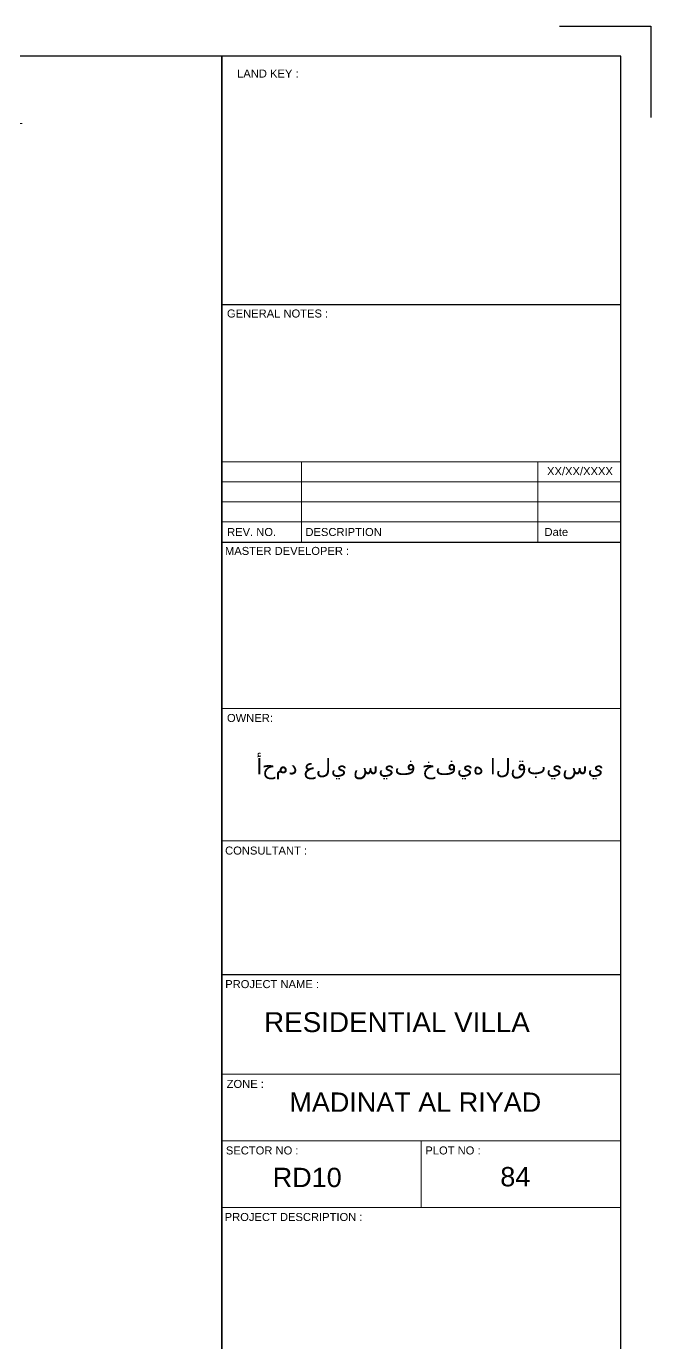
# Model space of a CAD drawing. Header units: millimetres. Extents: x -11627 to -10952, y 10244 to 10588.
# Drawn here: x -11296.56 to -11284.01, y 10352.25 to 10378.68 of the extents above; entities that cross this region are included whole.
import ezdxf
from ezdxf.enums import TextEntityAlignment as Align

# ---------------------------------------------------------------- set-up
doc = ezdxf.new("R2010")
doc.units = ezdxf.units.MM
doc.header["$PDMODE"] = 35
doc.layers.get('0').update_dxf_attribs({"lineweight": 5})
doc.layers.get('DEFPOINTS').update_dxf_attribs({"lineweight": 5})
for name, color, linetype, lineweight in [('BORDER A1', 7, 'Continuous', 100), ('DIM IN', 191, 'Continuous', 5), ('IN LINE', 7, 'Continuous', 20), ('TEXT', 30, 'Continuous', 9), ('Title Block', 7, 'Continuous', 0)]:
    doc.layers.add(name, color=color, linetype=linetype, lineweight=lineweight)
doc.layers.add('INSERT TEXT', color=1, linetype='Continuous')
doc.styles.add('Arcan Template Sheet A1$0$banda$0$BANDA AD-0705$0$ZFP', font='')
doc.styles.add('T20-50', font='ROMANS.SHX', dxfattribs={"height": 0.1})
doc.styles.get('Arcan Template Sheet A1$0$banda$0$BANDA AD-0705$0$ZFP').set_extended_font_data('Swis721 BT')
doc.dimstyles.new('D50', dxfattribs={"dimtxt": 0.1, "dimasz": 0.05, "dimexe": 0, "dimexo": 0, "dimgap": 0.05, "dimtad": 1, "dimdec": 0, "dimlfac": 100, "dimzin": 0, "dimdsep": 46, "dimtxsty": 'T20-50', "dimblk": 'DOT1', "dimcen": 0.05, "dimse1": 1, "dimse2": 1, "dimclrd": 256, "dimclre": 256, "dimclrt": 256, "dimadec": 0, "dimazin": 0, "dimtfac": 10, "dimtdec": 0, "dimtix": 1, "dimtmove": 2, "dimatfit": 3, "dimldrblk": 'DOT', "dimfxl": 1, "dimtolj": 1, "dimtzin": 0, "dimlwd": -1, "dimlwe": -1, "dimarcsym": 0})

# ---------------------------------------------------------------- blocks, each defined once
blk = doc.blocks.new('ADM FRAME-A2')
at = {"layer": 'BORDER A1', "lineweight": 30}
blk.add_line((-11.557, 35.958), (-3.539, 35.958), dxfattribs=at)
at = {"layer": 'BORDER A1', "lineweight": 25}
for p, q in [((-11.557, 31.188), (-3.542, 31.188)), ((-11.557, 22.502), (-3.539, 22.502))]:
    blk.add_line(p, q, dxfattribs=at)
blk.add_lwpolyline([(-4.771, 41.545), (-2.938, 41.545), (-2.938, 39.712)], dxfattribs=at)
for points in [[(-58.529, 2.457), (-11.557, 2.457), (-11.557, 40.943), (-58.529, 40.943)], [(-3.539, 2.457), (-3.539, 40.943), (-11.557, 40.943), (-11.557, 2.457)]]:
    blk.add_lwpolyline(points, close=True, dxfattribs=at)
at = {"layer": 'IN LINE'}
for p, q in [((-3.542, 32.796), (-11.557, 32.796)), ((-9.953, 31.188), (-9.953, 32.796)), ((-5.207, 31.188), (-5.207, 32.796)), ((-3.542, 32.394), (-11.557, 32.394)), ((-3.542, 31.992), (-11.557, 31.992)), ((-3.542, 31.59), (-11.557, 31.59)), ((-3.539, 27.847), (-11.557, 27.847)), ((-11.557, 25.185), (-3.539, 25.185)), ((-11.557, 20.497), (-3.539, 20.497)), ((-11.557, 19.161), (-3.539, 19.161)), ((-7.548, 19.161), (-7.548, 17.825)), ((-11.557, 17.825), (-3.539, 17.825))]:
    blk.add_line(p, q, dxfattribs=at)
at = {"layer": 'BORDER A1', "lineweight": 0, "style": 'Arcan Template Sheet A1$0$banda$0$BANDA AD-0705$0$ZFP'}
blk.add_text('LAND KEY :', height=0.1608, dxfattribs=at).set_placement((-10.631, 40.596), align=Align.MIDDLE_CENTER)
at = {"layer": 'INSERT TEXT', "style": 'Arcan Template Sheet A1$0$banda$0$BANDA AD-0705$0$ZFP'}
for s, height, p in [('XX/XX/XXXX', 0.1608, (-4.359, 32.611)), ('RESIDENTIAL VILLA', 0.4, (-8.037, 21.545))]:
    blk.add_text(s, height=height, dxfattribs=at).set_placement(p, align=Align.MIDDLE_CENTER)
for s, p in [('MADINAT AL RIYAD', (-10.198, 19.744)), ('RD10', (-10.533, 18.232)), ('84', (-5.96, 18.247))]:
    blk.add_text(s, height=0.388, dxfattribs=at).set_placement(p)
at = {"layer": 'INSERT TEXT', "insert": (-7.371, 26.84), "char_height": 0.3151, "width": 7.01945, "attachment_point": 2, "style": 'Arcan Template Sheet A1$0$banda$0$BANDA AD-0705$0$ZFP'}
blk.add_mtext('{\\fArial|b0|i0|c178|p34;أحمد علي سيف خفيه القبيسي}', dxfattribs=at)
at = {"layer": 'TEXT', "style": 'Arcan Template Sheet A1$0$banda$0$BANDA AD-0705$0$ZFP'}
for s, height, p in [('GENERAL NOTES :', 0.16076, (-10.436, 35.777)), ('REV. NO.', 0.1608, (-10.958, 31.389)), ('DESCRIPTION', 0.16076, (-9.109, 31.389)), ('Date', 0.1608, (-4.834, 31.389)), ('MASTER DEVELOPER :', 0.16076, (-10.245, 31.009)), ('OWNER:', 0.1608, (-10.991, 27.654)), ('CONSULTANT :', 0.16076, (-10.667, 24.991)), ('PROJECT NAME :', 0.16076, (-10.546, 22.309)), ('ZONE :', 0.1608, (-11.085, 20.304)), ('SECTOR NO :', 0.16076, (-10.745, 18.968)), ('PLOT NO :', 0.1608, (-6.911, 18.968)), ('PROJECT DESCRIPTION :', 0.16076, (-10.114, 17.632))]:
    blk.add_text(s, height=height, dxfattribs=at).set_placement(p, align=Align.MIDDLE_CENTER)
blk = doc.blocks.new('DOT1')
at = {"color": 0}
for p, q in [((-2, 0), (2, 0)), ((0, -2), (0, 2))]:
    blk.add_line(p, q, dxfattribs=at)
blk.add_circle((0, 0), 0.54, dxfattribs=at)
blk = doc.blocks.new('*D627')
at = {"layer": 'DEFPOINTS', "color": 0, "transparency": 16777216}
for p in [(9.024, 14.491, 0), (8.837, 0.83), (9.29, 0.83)]:
    blk.add_point(p, dxfattribs=at)
at = {"layer": 'DIM IN', "transparency": 16777216}
blk.add_line((8.837, 14.441), (8.837, 0.88), dxfattribs=at)
at = {"layer": 'DIM IN', "transparency": 16777216, "xscale": 0.05, "yscale": 0.05, "zscale": 0.05}
for p, rotation in [((8.837, 14.491), 90), ((8.837, 0.83), 270)]:
    blk.add_blockref('DOT1', p, dxfattribs=dict(at, rotation=rotation))
at = {"layer": 'DIM IN', "transparency": 16777216, "insert": (8.707, 8.051), "char_height": 0.1, "attachment_point": 5, "rotation": 90, "style": 'T20-50'}
blk.add_mtext('\\A1;1366', dxfattribs=at)
blk = doc.blocks.new('_Dot')
at = {"color": 0, "lineweight": -2}
blk.add_line((-0.5, 0), (-1, 0), dxfattribs=at)
at = {"color": 0, "const_width": 0.5}
blk.add_lwpolyline([(-0.25, 0, 1), (0.25, 0, 1)], format="xyb", close=True, dxfattribs=at)
blk = doc.blocks.new('A$C4b93d0e9')
at = {"layer": 'DIM IN'}
dim = blk.add_linear_dim(base=(8.837, 0.83, -0.006), p1=(9.024, 14.491, -0.006), p2=(9.29, 0.83, -0.006), angle=90, dimstyle='D50', dxfattribs=at)
dim.commit()
dim.dimension.update_dxf_attribs({"geometry": '*D627', "text_midpoint": (8.707, 8.051, -0.006), "dimtype": 160})

msp = doc.modelspace()

# ---------------------------------------------------------------- block references
at = {"layer": 'DIM IN', "xscale": 2, "yscale": 2, "zscale": 2}
msp.add_blockref('A$C4b93d0e9', (-11314.523, 10347.749, 0.006), dxfattribs=at)
at = {"layer": 'Title Block'}
msp.add_blockref('ADM FRAME-A2', (-11281.077, 10337.14), dxfattribs=at)

doc.saveas('drawing.dxf')
